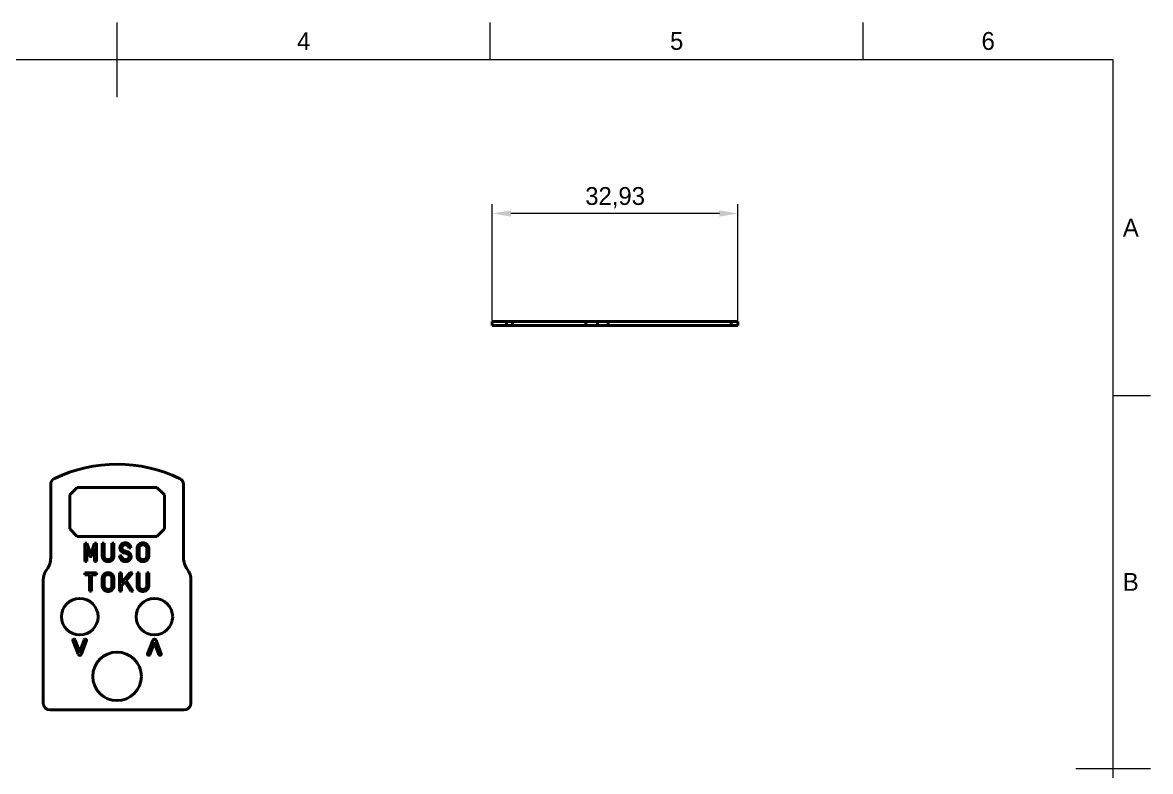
# Model space of a CAD drawing. Header units: millimetres. Extents: x 15 to 292, y 5 to 205.
# Drawn here: x 140.8 to 292, y 104.6 to 205 of the extents above; entities that cross this region are included whole.
import ezdxf

# ---------------------------------------------------------------- set-up
doc = ezdxf.new("R2010")
doc.units = ezdxf.units.MM
for name, color, linetype in [('Annotations', 7, 'Continuous'), ('Border', 7, 'Continuous'), ('Geometries', 7, 'Continuous')]:
    doc.layers.add(name, color=color, linetype=linetype)
doc.styles.add('Shapr0', font='txt', dxfattribs={"height": 2.3925})
doc.styles.add('Shapr7', font='txt', dxfattribs={"height": 2.3925})
doc.dimstyles.new('ISO-25', dxfattribs={"dimtxt": 2.5, "dimasz": 2.5, "dimexe": 1.25, "dimexo": 0.625, "dimtad": 1, "dimtxsty": 'Standard', "dimcen": 2.5, "dimadec": 0, "dimazin": 0, "dimtfac": 1, "dimtmove": 0, "dimatfit": 3, "dimfxl": 1, "dimarcsym": 0})

# ---------------------------------------------------------------- blocks, each defined once
blk = doc.blocks.new('*D3')
at = {"layer": 'Annotations', "color": 0, "linetype": 'Continuous', "lineweight": 15}
for p, q in [((203.78, 165.03), (203.78, 180.65)), ((236.72, 165.03), (236.72, 180.65)), ((234.22, 179.4), (206.28, 179.4))]:
    blk.add_line(p, q, dxfattribs=at)
at = {"layer": 'Annotations', "color": 0}
for points in [[(206.28, 179.82), (206.28, 178.98), (203.78, 179.4)], [(234.22, 178.98), (234.22, 179.82), (236.72, 179.4)]]:
    blk.add_solid(points, dxfattribs=at)
at = {"layer": 'Defpoints', "color": 0}
for p in [(203.78, 179.4), (203.78, 164.4), (236.72, 164.4)]:
    blk.add_point(p, dxfattribs=at)
at = {"layer": 'Annotations', "color": 0, "lineweight": 15, "insert": (220.25, 181.52), "char_height": 2.393, "attachment_point": 5, "style": 'Shapr7'}
blk.add_mtext('32,93', dxfattribs=at)

msp = doc.modelspace()

# ---------------------------------------------------------------- linework, layer by layer
at = {"layer": 'Border', "linetype": 'Continuous', "lineweight": 15}
for p, q in [((153.5, 195), (153.5, 205)), ((203.5, 200), (203.5, 205)), ((253.5, 200), (253.5, 205)), ((287, 200), (20, 200)), ((287, 10), (287, 200)), ((287, 155), (292, 155)), ((282, 105), (292, 105))]:
    msp.add_line(p, q, dxfattribs=at)
at = {"layer": 'Geometries', "linetype": 'Continuous', "lineweight": 40}
for p, q in [((203.784, 164.9), (205.676, 164.9)), ((203.784, 164.9), (203.784, 164.4)), ((205.676, 164.9), (206.488, 164.9)), ((205.676, 164.9), (205.676, 164.4)), ((206.488, 164.9), (216.316, 164.9)), ((206.488, 164.9), (206.488, 164.4)), ((216.316, 164.9), (217.876, 164.9)), ((216.316, 164.9), (216.316, 164.4)), ((217.876, 164.9), (219.316, 164.9)), ((217.876, 164.9), (217.876, 164.4)), ((219.316, 164.9), (235.816, 164.9)), ((219.316, 164.9), (219.316, 164.4)), ((235.816, 164.9), (236.716, 164.9)), ((235.816, 164.9), (235.816, 164.4)), ((236.716, 164.9), (236.716, 164.4)), ((203.784, 164.4), (205.676, 164.4)), ((205.676, 164.4), (206.488, 164.4)), ((206.488, 164.4), (216.316, 164.4)), ((216.316, 164.4), (217.876, 164.4)), ((217.876, 164.4), (219.316, 164.4)), ((219.316, 164.4), (235.816, 164.4)), ((235.816, 164.4), (236.716, 164.4)), ((144.6, 143.062), (144.6, 133.234)), ((148.16, 142.674), (147.16, 141.674)), ((158.84, 142.674), (148.16, 142.674)), ((159.84, 141.674), (158.84, 142.674)), ((162.4, 133.234), (162.4, 143.062)), ((147.16, 141.674), (147.16, 137.094)), ((159.84, 137.094), (159.84, 141.674)), ((147.16, 137.094), (148.16, 136.094)), ((148.16, 136.094), (158.84, 136.094)), ((158.84, 136.094), (159.84, 137.094)), ((149.169, 132.755), (149.169, 135.2)), ((149.169, 135.2), (149.446, 135.2)), ((149.428, 134.575), (149.428, 132.755)), ((149.823, 133.411), (149.428, 134.575)), ((149.446, 135.2), (149.959, 133.712)), ((149.959, 133.712), (150.473, 135.2)), ((150.49, 134.575), (150.095, 133.411)), ((150.473, 135.2), (150.749, 135.2)), ((150.49, 132.755), (150.49, 134.575)), ((150.749, 135.2), (150.749, 132.755)), ((151.504, 133.548), (151.504, 135.2)), ((151.504, 135.2), (151.773, 135.2)), ((151.773, 135.2), (151.773, 133.548)), ((152.814, 135.2), (153.083, 135.2)), ((152.814, 133.548), (152.814, 135.2)), ((153.083, 135.2), (153.083, 133.548)), ((155.341, 134.582), (155.065, 134.582)), ((150.095, 133.411), (149.823, 133.411)), ((153.839, 133.478), (154.115, 133.478)), ((154.705, 133.803), (154.394, 133.89)), ((154.516, 134.152), (154.803, 134.072)), ((156.173, 133.548), (156.173, 134.407)), ((156.442, 134.407), (156.442, 133.548)), ((157.483, 133.548), (157.483, 134.407)), ((157.752, 134.407), (157.752, 133.548)), ((149.428, 132.755), (149.169, 132.755)), ((150.749, 132.755), (150.49, 132.755)), ((143.6, 130.234), (143.6, 113.734)), ((149.169, 131.203), (150.745, 131.203)), ((149.169, 130.938), (149.169, 131.203)), ((149.823, 130.938), (149.169, 130.938)), ((149.823, 128.758), (149.823, 130.938)), ((150.745, 130.938), (150.092, 130.938)), ((150.092, 130.938), (150.092, 128.758)), ((150.745, 131.203), (150.745, 130.938)), ((151.504, 129.551), (151.504, 130.41)), ((151.773, 130.41), (151.773, 129.551)), ((152.814, 129.551), (152.814, 130.41)), ((153.083, 130.41), (153.083, 129.551)), ((153.818, 128.758), (153.818, 131.203)), ((153.818, 131.203), (154.087, 131.203)), ((154.087, 131.203), (154.087, 129.876)), ((154.087, 129.876), (155.215, 131.203)), ((155.558, 131.203), (154.698, 130.197)), ((154.698, 130.197), (155.648, 128.758)), ((155.215, 131.203), (155.558, 131.203)), ((156.173, 131.203), (156.442, 131.203)), ((156.173, 129.551), (156.173, 131.203)), ((156.442, 131.203), (156.442, 129.551)), ((157.483, 129.551), (157.483, 131.203)), ((157.483, 131.203), (157.752, 131.203)), ((157.752, 131.203), (157.752, 129.551)), ((163.4, 113.734), (163.4, 130.234)), ((150.092, 128.758), (149.823, 128.758)), ((154.087, 128.758), (153.818, 128.758)), ((154.52, 129.988), (154.087, 129.477)), ((154.087, 129.477), (154.087, 128.758)), ((155.33, 128.758), (154.52, 129.988)), ((155.648, 128.758), (155.33, 128.758)), ((148.272, 120.298), (147.585, 122.131)), ((147.712, 122.313), (147.769, 122.313)), ((147.896, 122.225), (148.475, 120.682)), ((148.525, 120.682), (149.104, 122.225)), ((149.415, 122.131), (148.728, 120.298)), ((149.231, 122.313), (149.288, 122.313)), ((158.272, 122.169), (157.585, 120.337)), ((157.896, 120.242), (158.475, 121.785)), ((158.525, 121.785), (159.104, 120.242)), ((159.415, 120.337), (158.728, 122.169)), ((157.712, 120.154), (157.769, 120.154)), ((159.231, 120.154), (159.288, 120.154)), ((144.5, 112.834), (162.5, 112.834))]:
    msp.add_line(p, q, dxfattribs=at)
at = {"layer": 'Geometries', "linetype": 'Continuous', "lineweight": 40, "flags": 128}
for points in [[(153.881, 134.585), (153.881, 134.605), (153.882, 134.626), (153.883, 134.646), (153.885, 134.666), (153.887, 134.685), (153.89, 134.705), (153.894, 134.725), (153.898, 134.745), (153.903, 134.764), (153.908, 134.783), (153.914, 134.802), (153.921, 134.821), (153.928, 134.84), (153.936, 134.858), (153.944, 134.876), (153.954, 134.894), (153.964, 134.912), (153.974, 134.93), (153.985, 134.947), (153.997, 134.963), (154.009, 134.979), (154.021, 134.994), (154.034, 135.009), (154.048, 135.023), (154.061, 135.037), (154.076, 135.05), (154.09, 135.063), (154.105, 135.076), (154.121, 135.088), (154.137, 135.099), (154.153, 135.11), (154.17, 135.121), (154.187, 135.131), (154.205, 135.141), (154.222, 135.15), (154.242, 135.16), (154.262, 135.169), (154.282, 135.177), (154.302, 135.185), (154.323, 135.192), (154.344, 135.198), (154.365, 135.204), (154.386, 135.21), (154.407, 135.215), (154.428, 135.219), (154.449, 135.223), (154.471, 135.226), (154.492, 135.229), (154.514, 135.231), (154.536, 135.233), (154.559, 135.234), (154.581, 135.235), (154.604, 135.235)], [(154.394, 133.89), (154.375, 133.896), (154.356, 133.902), (154.337, 133.908), (154.318, 133.915), (154.299, 133.923), (154.281, 133.931), (154.263, 133.939), (154.245, 133.948), (154.227, 133.958), (154.21, 133.968), (154.192, 133.978), (154.175, 133.99), (154.158, 134.001), (154.142, 134.014), (154.126, 134.026), (154.111, 134.039), (154.097, 134.052), (154.083, 134.065), (154.07, 134.078), (154.057, 134.092), (154.044, 134.107), (154.032, 134.122), (154.021, 134.137), (154.009, 134.153), (153.997, 134.17), (153.987, 134.187), (153.976, 134.204), (153.966, 134.223), (153.956, 134.242), (153.947, 134.262), (153.939, 134.281), (153.931, 134.301), (153.923, 134.322), (153.917, 134.342), (153.91, 134.363), (153.905, 134.385), (153.9, 134.406), (153.895, 134.428), (153.891, 134.45), (153.888, 134.472), (153.885, 134.495), (153.883, 134.517), (153.882, 134.54), (153.881, 134.563), (153.881, 134.585)], [(154.604, 134.97), (154.584, 134.969), (154.564, 134.969), (154.544, 134.967), (154.524, 134.965), (154.504, 134.963), (154.485, 134.959), (154.466, 134.955), (154.447, 134.951), (154.433, 134.947), (154.419, 134.943), (154.405, 134.938), (154.391, 134.933), (154.377, 134.927), (154.363, 134.921), (154.349, 134.914), (154.335, 134.906), (154.323, 134.898), (154.31, 134.89), (154.298, 134.882), (154.286, 134.872), (154.274, 134.862), (154.262, 134.852), (154.251, 134.841), (154.241, 134.83), (154.231, 134.818), (154.222, 134.806), (154.213, 134.794), (154.205, 134.781), (154.198, 134.767), (154.191, 134.754), (154.184, 134.739), (154.178, 134.725), (154.173, 134.711), (154.169, 134.698), (154.165, 134.684), (154.162, 134.67), (154.159, 134.655), (154.157, 134.641), (154.155, 134.626), (154.154, 134.611), (154.153, 134.598), (154.153, 134.585)], [(154.153, 134.585), (154.153, 134.569), (154.154, 134.552), (154.155, 134.535), (154.157, 134.519), (154.159, 134.502), (154.162, 134.485), (154.165, 134.469), (154.169, 134.453), (154.173, 134.436), (154.179, 134.42), (154.184, 134.407), (154.189, 134.395), (154.195, 134.382), (154.201, 134.37), (154.208, 134.357), (154.216, 134.344), (154.226, 134.33), (154.236, 134.317), (154.246, 134.305), (154.257, 134.292), (154.269, 134.28), (154.282, 134.269), (154.295, 134.258), (154.308, 134.248), (154.321, 134.238), (154.335, 134.229), (154.349, 134.22), (154.364, 134.212), (154.379, 134.204), (154.394, 134.197), (154.409, 134.19), (154.425, 134.183), (154.441, 134.177), (154.46, 134.17), (154.478, 134.164), (154.497, 134.158), (154.516, 134.152)], [(154.604, 135.235), (154.629, 135.235), (154.654, 135.234), (154.679, 135.233), (154.704, 135.231), (154.726, 135.228), (154.749, 135.225), (154.771, 135.222), (154.794, 135.217), (154.816, 135.213), (154.838, 135.207), (154.857, 135.202), (154.876, 135.196), (154.894, 135.19), (154.913, 135.183), (154.931, 135.176), (154.949, 135.169), (154.967, 135.16), (154.985, 135.151), (155.003, 135.142), (155.021, 135.131), (155.038, 135.12), (155.055, 135.109), (155.071, 135.098), (155.085, 135.086), (155.1, 135.074), (155.114, 135.062), (155.128, 135.049), (155.141, 135.036), (155.155, 135.021), (155.169, 135.005), (155.182, 134.989), (155.195, 134.973), (155.207, 134.956), (155.219, 134.938), (155.231, 134.92), (155.241, 134.901), (155.251, 134.883), (155.261, 134.864), (155.271, 134.842), (155.281, 134.82), (155.289, 134.797), (155.298, 134.774), (155.305, 134.751), (155.312, 134.728), (155.318, 134.704), (155.324, 134.68), (155.329, 134.656), (155.334, 134.631), (155.338, 134.607), (155.341, 134.582)], [(155.065, 134.582), (155.06, 134.601), (155.055, 134.621), (155.049, 134.64), (155.043, 134.659), (155.036, 134.678), (155.029, 134.696), (155.021, 134.715), (155.012, 134.732), (155.005, 134.746), (154.998, 134.758), (154.99, 134.771), (154.982, 134.784), (154.973, 134.797), (154.964, 134.809), (154.954, 134.821), (154.944, 134.833), (154.932, 134.845), (154.92, 134.857), (154.908, 134.868), (154.895, 134.878), (154.882, 134.889), (154.868, 134.898), (154.853, 134.907), (154.839, 134.916), (154.824, 134.923), (154.809, 134.93), (154.794, 134.937), (154.778, 134.942), (154.762, 134.948), (154.746, 134.952), (154.73, 134.956), (154.713, 134.96), (154.695, 134.963), (154.677, 134.965), (154.659, 134.967), (154.64, 134.969), (154.622, 134.969), (154.604, 134.97)], [(156.173, 134.407), (156.173, 134.432), (156.174, 134.457), (156.176, 134.482), (156.177, 134.507), (156.18, 134.534), (156.183, 134.561), (156.187, 134.587), (156.191, 134.607), (156.195, 134.627), (156.199, 134.647), (156.204, 134.667), (156.21, 134.689), (156.217, 134.712), (156.224, 134.734), (156.232, 134.756), (156.24, 134.777), (156.249, 134.799), (156.258, 134.818), (156.267, 134.836), (156.276, 134.855), (156.286, 134.873), (156.297, 134.891), (156.308, 134.908), (156.32, 134.925), (156.332, 134.942), (156.345, 134.96), (156.359, 134.977), (156.373, 134.993), (156.388, 135.009), (156.402, 135.024), (156.417, 135.037), (156.431, 135.051), (156.447, 135.064), (156.462, 135.077), (156.478, 135.089), (156.495, 135.1), (156.512, 135.112), (156.53, 135.123), (156.548, 135.134), (156.567, 135.144), (156.585, 135.153), (156.606, 135.163), (156.628, 135.172), (156.649, 135.181), (156.671, 135.189), (156.693, 135.196), (156.715, 135.203), (156.738, 135.209), (156.761, 135.214), (156.784, 135.219), (156.808, 135.223), (156.833, 135.227), (156.859, 135.23), (156.885, 135.232), (156.911, 135.234), (156.937, 135.235), (156.963, 135.235)], [(156.963, 134.97), (156.943, 134.969), (156.923, 134.968), (156.903, 134.967), (156.883, 134.965), (156.863, 134.962), (156.845, 134.959), (156.828, 134.955), (156.81, 134.95), (156.793, 134.946), (156.776, 134.94), (156.759, 134.934), (156.742, 134.927), (156.725, 134.919), (156.708, 134.911), (156.692, 134.902), (156.677, 134.894), (156.663, 134.884), (156.649, 134.875), (156.635, 134.864), (156.622, 134.853), (156.609, 134.842), (156.596, 134.829), (156.583, 134.817), (156.571, 134.803), (156.56, 134.79), (156.549, 134.775), (156.538, 134.759), (156.527, 134.743), (156.518, 134.726), (156.508, 134.709), (156.5, 134.692), (156.492, 134.674), (156.484, 134.656), (156.478, 134.639), (156.473, 134.622), (156.468, 134.605), (156.463, 134.588), (156.459, 134.57), (156.455, 134.553), (156.452, 134.535), (156.45, 134.517), (156.447, 134.499), (156.445, 134.481), (156.444, 134.456), (156.443, 134.432), (156.442, 134.407)], [(156.963, 135.235), (156.988, 135.235), (157.013, 135.234), (157.038, 135.232), (157.063, 135.23), (157.086, 135.228), (157.109, 135.224), (157.133, 135.221), (157.156, 135.216), (157.178, 135.211), (157.201, 135.205), (157.224, 135.199), (157.246, 135.192), (157.265, 135.185), (157.283, 135.178), (157.302, 135.171), (157.32, 135.163), (157.338, 135.155), (157.355, 135.146), (157.372, 135.137), (157.389, 135.127), (157.405, 135.117), (157.421, 135.107), (157.437, 135.096), (157.453, 135.085), (157.468, 135.073), (157.483, 135.06), (157.499, 135.047), (157.513, 135.033), (157.528, 135.019), (157.541, 135.005), (157.554, 134.991), (157.567, 134.977), (157.579, 134.962), (157.591, 134.946), (157.602, 134.931), (157.613, 134.915), (157.623, 134.899), (157.634, 134.882), (157.644, 134.864), (157.654, 134.847), (157.663, 134.829), (157.673, 134.807), (157.682, 134.785), (157.691, 134.763), (157.699, 134.741), (157.707, 134.718), (157.714, 134.695), (157.72, 134.671), (157.726, 134.648), (157.731, 134.624), (157.736, 134.6), (157.74, 134.576), (157.743, 134.553), (157.746, 134.529), (157.748, 134.504), (157.75, 134.48), (157.751, 134.456), (157.752, 134.432), (157.752, 134.407)], [(157.483, 134.407), (157.483, 134.427), (157.482, 134.447), (157.481, 134.467), (157.48, 134.487), (157.477, 134.507), (157.474, 134.529), (157.47, 134.551), (157.466, 134.573), (157.462, 134.589), (157.458, 134.605), (157.453, 134.621), (157.448, 134.637), (157.442, 134.654), (157.435, 134.67), (157.429, 134.686), (157.421, 134.702), (157.414, 134.716), (157.406, 134.729), (157.398, 134.743), (157.39, 134.756), (157.381, 134.769), (157.371, 134.782), (157.361, 134.795), (157.351, 134.807), (157.34, 134.819), (157.329, 134.83), (157.317, 134.841), (157.306, 134.852), (157.294, 134.862), (157.281, 134.871), (157.268, 134.88), (157.255, 134.889), (157.241, 134.898), (157.227, 134.906), (157.213, 134.913), (157.198, 134.921), (157.181, 134.928), (157.163, 134.935), (157.144, 134.942), (157.126, 134.947), (157.107, 134.953), (157.088, 134.957), (157.069, 134.961), (157.049, 134.964), (157.032, 134.966), (157.015, 134.968), (156.997, 134.969), (156.98, 134.969), (156.963, 134.97)], [(152.294, 132.72), (152.269, 132.72), (152.244, 132.721), (152.219, 132.722), (152.194, 132.725), (152.17, 132.727), (152.147, 132.731), (152.124, 132.734), (152.101, 132.739), (152.078, 132.744), (152.055, 132.75), (152.033, 132.756), (152.01, 132.763), (151.992, 132.77), (151.973, 132.777), (151.955, 132.784), (151.937, 132.792), (151.919, 132.8), (151.902, 132.809), (151.885, 132.818), (151.868, 132.828), (151.852, 132.838), (151.835, 132.848), (151.82, 132.859), (151.804, 132.87), (151.789, 132.882), (151.773, 132.895), (151.758, 132.908), (151.743, 132.922), (151.729, 132.936), (151.715, 132.95), (151.702, 132.964), (151.69, 132.978), (151.677, 132.993), (151.666, 133.008), (151.654, 133.024), (151.643, 133.04), (151.633, 133.056), (151.622, 133.073), (151.612, 133.091), (151.603, 133.108), (151.594, 133.126), (151.584, 133.148), (151.574, 133.17), (151.565, 133.192), (151.557, 133.214), (151.55, 133.237), (151.542, 133.26), (151.536, 133.284), (151.53, 133.307), (151.525, 133.331), (151.521, 133.355), (151.517, 133.379), (151.513, 133.402), (151.51, 133.426), (151.508, 133.45), (151.506, 133.475), (151.505, 133.499), (151.504, 133.523), (151.504, 133.548)], [(151.773, 133.548), (151.773, 133.528), (151.774, 133.508), (151.775, 133.488), (151.777, 133.468), (151.779, 133.448), (151.782, 133.426), (151.786, 133.404), (151.79, 133.382), (151.794, 133.366), (151.799, 133.35), (151.803, 133.334), (151.809, 133.318), (151.815, 133.301), (151.821, 133.285), (151.828, 133.269), (151.835, 133.253), (151.843, 133.239), (151.85, 133.226), (151.858, 133.212), (151.867, 133.199), (151.876, 133.186), (151.885, 133.173), (151.895, 133.16), (151.906, 133.148), (151.916, 133.136), (151.928, 133.125), (151.939, 133.114), (151.951, 133.103), (151.963, 133.093), (151.975, 133.084), (151.988, 133.075), (152.002, 133.066), (152.015, 133.057), (152.029, 133.049), (152.044, 133.041), (152.058, 133.034), (152.076, 133.027), (152.094, 133.02), (152.112, 133.013), (152.13, 133.008), (152.149, 133.002), (152.168, 132.998), (152.188, 132.994), (152.207, 132.991), (152.224, 132.989), (152.242, 132.987), (152.259, 132.986), (152.276, 132.985), (152.294, 132.985)], [(152.294, 132.985), (152.314, 132.986), (152.334, 132.987), (152.354, 132.988), (152.374, 132.99), (152.394, 132.993), (152.411, 132.996), (152.429, 133), (152.446, 133.005), (152.463, 133.009), (152.48, 133.015), (152.498, 133.021), (152.515, 133.028), (152.532, 133.036), (152.548, 133.044), (152.564, 133.053), (152.579, 133.061), (152.594, 133.071), (152.608, 133.08), (152.621, 133.091), (152.635, 133.102), (152.648, 133.113), (152.661, 133.126), (152.673, 133.138), (152.685, 133.152), (152.696, 133.165), (152.708, 133.18), (152.719, 133.196), (152.729, 133.212), (152.739, 133.228), (152.748, 133.246), (152.757, 133.263), (152.765, 133.281), (152.772, 133.299), (152.778, 133.316), (152.784, 133.333), (152.789, 133.35), (152.793, 133.367), (152.797, 133.384), (152.801, 133.402), (152.804, 133.42), (152.807, 133.438), (152.809, 133.456), (152.811, 133.474), (152.813, 133.499), (152.814, 133.523), (152.814, 133.548)], [(153.083, 133.548), (153.083, 133.523), (153.082, 133.498), (153.081, 133.473), (153.079, 133.448), (153.076, 133.421), (153.073, 133.394), (153.069, 133.368), (153.066, 133.348), (153.062, 133.328), (153.057, 133.308), (153.052, 133.288), (153.046, 133.266), (153.04, 133.243), (153.033, 133.221), (153.025, 133.199), (153.016, 133.178), (153.007, 133.156), (152.999, 133.137), (152.99, 133.119), (152.98, 133.1), (152.97, 133.082), (152.96, 133.064), (152.948, 133.047), (152.937, 133.03), (152.925, 133.013), (152.911, 132.995), (152.898, 132.978), (152.883, 132.962), (152.869, 132.946), (152.854, 132.931), (152.84, 132.918), (152.825, 132.904), (152.81, 132.891), (152.794, 132.878), (152.778, 132.866), (152.762, 132.855), (152.745, 132.843), (152.727, 132.832), (152.709, 132.821), (152.69, 132.811), (152.671, 132.802), (152.65, 132.792), (152.629, 132.783), (152.607, 132.774), (152.586, 132.766), (152.564, 132.759), (152.541, 132.752), (152.518, 132.746), (152.495, 132.741), (152.472, 132.736), (152.449, 132.732), (152.423, 132.728), (152.397, 132.725), (152.371, 132.723), (152.346, 132.721), (152.32, 132.72), (152.294, 132.72)], [(154.632, 132.72), (154.607, 132.72), (154.582, 132.721), (154.557, 132.723), (154.532, 132.725), (154.509, 132.728), (154.486, 132.731), (154.463, 132.735), (154.44, 132.739), (154.417, 132.744), (154.395, 132.75), (154.374, 132.756), (154.354, 132.762), (154.333, 132.769), (154.313, 132.777), (154.294, 132.785), (154.274, 132.794), (154.256, 132.802), (154.238, 132.811), (154.221, 132.821), (154.203, 132.831), (154.186, 132.842), (154.17, 132.853), (154.154, 132.864), (154.138, 132.875), (154.123, 132.887), (154.108, 132.9), (154.094, 132.912), (154.079, 132.926), (154.065, 132.939), (154.052, 132.953), (154.038, 132.968), (154.025, 132.984), (154.012, 133), (154, 133.016), (153.986, 133.035), (153.973, 133.054), (153.96, 133.074), (153.949, 133.095), (153.937, 133.115), (153.927, 133.137), (153.916, 133.159), (153.907, 133.181), (153.898, 133.203), (153.89, 133.226), (153.882, 133.25), (153.874, 133.274), (153.867, 133.299), (153.861, 133.324), (153.856, 133.349), (153.851, 133.375), (153.847, 133.4), (153.844, 133.426), (153.841, 133.452), (153.839, 133.478)], [(154.115, 133.478), (154.118, 133.458), (154.121, 133.438), (154.125, 133.419), (154.129, 133.399), (154.134, 133.38), (154.141, 133.358), (154.148, 133.337), (154.155, 133.316), (154.162, 133.301), (154.168, 133.285), (154.175, 133.27), (154.183, 133.255), (154.191, 133.24), (154.2, 133.225), (154.209, 133.21), (154.219, 133.195), (154.229, 133.182), (154.239, 133.169), (154.249, 133.157), (154.26, 133.145), (154.271, 133.133), (154.283, 133.121), (154.295, 133.109), (154.308, 133.098), (154.321, 133.088), (154.335, 133.078), (154.348, 133.069), (154.362, 133.06), (154.376, 133.051), (154.39, 133.043), (154.404, 133.036), (154.42, 133.029), (154.435, 133.022), (154.451, 133.016), (154.467, 133.011), (154.483, 133.006), (154.501, 133.001), (154.519, 132.997), (154.537, 132.993), (154.556, 132.99), (154.575, 132.988), (154.594, 132.987), (154.613, 132.986), (154.632, 132.985)], [(154.632, 132.985), (154.652, 132.985), (154.672, 132.986), (154.692, 132.987), (154.712, 132.989), (154.732, 132.991), (154.748, 132.994), (154.765, 132.996), (154.781, 133), (154.797, 133.003), (154.814, 133.007), (154.83, 133.012), (154.846, 133.017), (154.861, 133.023), (154.878, 133.029), (154.894, 133.036), (154.91, 133.044), (154.925, 133.053), (154.938, 133.06), (154.95, 133.068), (154.961, 133.076), (154.972, 133.085), (154.983, 133.094), (154.994, 133.104), (155.005, 133.114), (155.014, 133.125), (155.024, 133.136), (155.032, 133.147), (155.04, 133.158), (155.048, 133.17), (155.055, 133.183), (155.062, 133.196), (155.068, 133.21), (155.074, 133.223), (155.079, 133.236), (155.083, 133.249), (155.086, 133.262), (155.09, 133.275), (155.092, 133.289), (155.095, 133.302), (155.097, 133.316), (155.098, 133.33), (155.099, 133.344), (155.1, 133.359), (155.1, 133.373)], [(155.372, 133.373), (155.372, 133.353), (155.372, 133.333), (155.37, 133.313), (155.369, 133.293), (155.367, 133.273), (155.364, 133.253), (155.361, 133.233), (155.357, 133.214), (155.353, 133.194), (155.348, 133.175), (155.342, 133.155), (155.336, 133.135), (155.329, 133.116), (155.322, 133.097), (155.314, 133.078), (155.306, 133.061), (155.298, 133.045), (155.289, 133.029), (155.279, 133.013), (155.269, 132.998), (155.259, 132.982), (155.247, 132.967), (155.236, 132.952), (155.223, 132.938), (155.21, 132.924), (155.198, 132.911), (155.184, 132.899), (155.171, 132.886), (155.156, 132.875), (155.142, 132.863), (155.127, 132.852), (155.111, 132.842), (155.095, 132.832), (155.079, 132.822), (155.062, 132.813), (155.044, 132.804), (155.025, 132.795), (155.006, 132.786), (154.987, 132.779), (154.968, 132.772), (154.948, 132.765), (154.929, 132.759), (154.91, 132.754), (154.891, 132.749), (154.872, 132.744), (154.846, 132.739), (154.82, 132.734), (154.794, 132.73), (154.767, 132.727), (154.74, 132.724), (154.713, 132.722), (154.686, 132.721), (154.659, 132.72), (154.632, 132.72)], [(155.1, 133.373), (155.1, 133.39), (155.099, 133.407), (155.098, 133.423), (155.096, 133.44), (155.093, 133.457), (155.09, 133.473), (155.087, 133.489), (155.082, 133.505), (155.077, 133.521), (155.073, 133.533), (155.068, 133.545), (155.063, 133.557), (155.057, 133.568), (155.05, 133.582), (155.042, 133.595), (155.034, 133.607), (155.024, 133.62), (155.015, 133.632), (155.004, 133.644), (154.993, 133.655), (154.982, 133.666), (154.97, 133.676), (154.957, 133.686), (154.944, 133.696), (154.931, 133.705), (154.918, 133.714), (154.904, 133.722), (154.89, 133.731), (154.875, 133.738), (154.861, 133.746), (154.846, 133.753), (154.829, 133.76), (154.812, 133.767), (154.794, 133.774), (154.777, 133.78), (154.753, 133.788), (154.729, 133.796), (154.705, 133.803)], [(154.803, 134.072), (154.827, 134.065), (154.851, 134.057), (154.875, 134.049), (154.898, 134.041), (154.921, 134.032), (154.945, 134.022), (154.967, 134.012), (154.99, 134.001), (155.008, 133.992), (155.026, 133.983), (155.043, 133.973), (155.06, 133.963), (155.077, 133.952), (155.094, 133.941), (155.11, 133.929), (155.126, 133.917), (155.142, 133.904), (155.157, 133.891), (155.172, 133.878), (155.187, 133.864), (155.201, 133.85), (155.214, 133.835), (155.227, 133.82), (155.239, 133.804), (155.251, 133.788), (155.263, 133.772), (155.273, 133.756), (155.283, 133.739), (155.293, 133.721), (155.302, 133.704), (155.311, 133.686), (155.318, 133.668), (155.326, 133.65), (155.332, 133.631), (155.339, 133.612), (155.344, 133.593), (155.349, 133.574), (155.354, 133.555), (155.358, 133.533), (155.362, 133.51), (155.365, 133.488), (155.368, 133.465), (155.37, 133.442), (155.371, 133.419), (155.372, 133.396), (155.372, 133.373)], [(156.963, 132.72), (156.938, 132.72), (156.913, 132.721), (156.888, 132.722), (156.863, 132.725), (156.839, 132.727), (156.816, 132.731), (156.793, 132.734), (156.77, 132.739), (156.747, 132.744), (156.724, 132.75), (156.702, 132.756), (156.679, 132.763), (156.661, 132.77), (156.642, 132.777), (156.624, 132.784), (156.606, 132.792), (156.588, 132.8), (156.571, 132.809), (156.554, 132.818), (156.537, 132.828), (156.521, 132.838), (156.504, 132.848), (156.489, 132.859), (156.473, 132.87), (156.458, 132.882), (156.442, 132.895), (156.427, 132.908), (156.412, 132.922), (156.398, 132.936), (156.384, 132.95), (156.371, 132.964), (156.359, 132.978), (156.347, 132.993), (156.335, 133.008), (156.324, 133.024), (156.313, 133.04), (156.302, 133.056), (156.292, 133.073), (156.282, 133.091), (156.272, 133.108), (156.263, 133.126), (156.253, 133.148), (156.243, 133.17), (156.234, 133.192), (156.226, 133.214), (156.219, 133.237), (156.212, 133.26), (156.205, 133.284), (156.199, 133.307), (156.194, 133.331), (156.19, 133.355), (156.186, 133.379), (156.182, 133.402), (156.179, 133.426), (156.177, 133.45), (156.175, 133.475), (156.174, 133.499), (156.173, 133.523), (156.173, 133.548)], [(156.442, 133.548), (156.442, 133.528), (156.443, 133.508), (156.444, 133.488), (156.446, 133.468), (156.448, 133.448), (156.451, 133.426), (156.455, 133.404), (156.46, 133.382), (156.463, 133.366), (156.468, 133.35), (156.473, 133.334), (156.478, 133.318), (156.484, 133.301), (156.49, 133.285), (156.497, 133.269), (156.505, 133.253), (156.512, 133.239), (156.519, 133.226), (156.527, 133.212), (156.536, 133.199), (156.545, 133.186), (156.554, 133.173), (156.564, 133.16), (156.575, 133.148), (156.586, 133.136), (156.597, 133.125), (156.608, 133.114), (156.62, 133.103), (156.632, 133.093), (156.644, 133.084), (156.657, 133.075), (156.671, 133.066), (156.684, 133.057), (156.699, 133.049), (156.713, 133.041), (156.727, 133.034), (156.745, 133.027), (156.763, 133.02), (156.781, 133.013), (156.799, 133.008), (156.818, 133.002), (156.838, 132.998), (156.857, 132.994), (156.876, 132.991), (156.894, 132.989), (156.911, 132.987), (156.928, 132.986), (156.945, 132.985), (156.963, 132.985)], [(157.752, 133.548), (157.752, 133.523), (157.751, 133.498), (157.75, 133.473), (157.748, 133.448), (157.746, 133.421), (157.742, 133.394), (157.738, 133.368), (157.735, 133.348), (157.731, 133.328), (157.726, 133.308), (157.722, 133.288), (157.716, 133.266), (157.709, 133.243), (157.702, 133.221), (157.694, 133.199), (157.686, 133.178), (157.677, 133.156), (157.668, 133.137), (157.659, 133.119), (157.649, 133.1), (157.639, 133.082), (157.629, 133.064), (157.618, 133.047), (157.606, 133.03), (157.594, 133.013), (157.581, 132.995), (157.567, 132.978), (157.552, 132.962), (157.538, 132.946), (157.524, 132.931), (157.509, 132.918), (157.494, 132.904), (157.479, 132.891), (157.463, 132.878), (157.447, 132.866), (157.431, 132.855), (157.414, 132.843), (157.396, 132.832), (157.378, 132.821), (157.359, 132.811), (157.34, 132.802), (157.319, 132.792), (157.298, 132.783), (157.276, 132.774), (157.255, 132.766), (157.233, 132.759), (157.21, 132.752), (157.187, 132.746), (157.164, 132.741), (157.141, 132.736), (157.118, 132.732), (157.092, 132.728), (157.066, 132.725), (157.041, 132.723), (157.015, 132.721), (156.989, 132.72), (156.963, 132.72)], [(156.963, 132.985), (156.983, 132.986), (157.003, 132.987), (157.023, 132.988), (157.043, 132.99), (157.063, 132.993), (157.08, 132.996), (157.098, 133), (157.115, 133.005), (157.132, 133.009), (157.149, 133.015), (157.167, 133.021), (157.184, 133.028), (157.201, 133.036), (157.217, 133.044), (157.234, 133.053), (157.248, 133.061), (157.263, 133.071), (157.277, 133.08), (157.29, 133.091), (157.304, 133.102), (157.317, 133.113), (157.33, 133.126), (157.342, 133.138), (157.354, 133.152), (157.365, 133.165), (157.377, 133.18), (157.388, 133.196), (157.398, 133.212), (157.408, 133.228), (157.417, 133.246), (157.426, 133.263), (157.434, 133.281), (157.441, 133.299), (157.447, 133.316), (157.453, 133.333), (157.458, 133.35), (157.462, 133.367), (157.467, 133.384), (157.47, 133.402), (157.473, 133.42), (157.476, 133.438), (157.478, 133.456), (157.48, 133.474), (157.482, 133.499), (157.483, 133.523), (157.483, 133.548)], [(151.504, 130.41), (151.504, 130.435), (151.505, 130.46), (151.506, 130.485), (151.508, 130.51), (151.511, 130.537), (151.514, 130.564), (151.518, 130.59), (151.522, 130.61), (151.526, 130.63), (151.53, 130.65), (151.535, 130.67), (151.541, 130.692), (151.548, 130.715), (151.555, 130.737), (151.562, 130.759), (151.571, 130.78), (151.58, 130.802), (151.588, 130.821), (151.598, 130.839), (151.607, 130.858), (151.617, 130.876), (151.628, 130.894), (151.639, 130.911), (151.651, 130.929), (151.663, 130.945), (151.676, 130.963), (151.69, 130.98), (151.704, 130.996), (151.719, 131.012), (151.733, 131.027), (151.747, 131.041), (151.762, 131.054), (151.778, 131.067), (151.793, 131.08), (151.809, 131.092), (151.826, 131.103), (151.842, 131.115), (151.86, 131.126), (151.879, 131.137), (151.897, 131.147), (151.916, 131.156), (151.937, 131.166), (151.958, 131.175), (151.98, 131.184), (152.002, 131.192), (152.024, 131.199), (152.046, 131.206), (152.069, 131.212), (152.092, 131.217), (152.115, 131.222), (152.139, 131.226), (152.164, 131.23), (152.19, 131.233), (152.216, 131.235), (152.242, 131.237), (152.268, 131.238), (152.294, 131.238)], [(152.294, 130.973), (152.274, 130.973), (152.254, 130.972), (152.233, 130.97), (152.214, 130.968), (152.194, 130.965), (152.176, 130.962), (152.159, 130.958), (152.141, 130.954), (152.124, 130.949), (152.107, 130.943), (152.09, 130.937), (152.073, 130.93), (152.056, 130.922), (152.039, 130.914), (152.023, 130.905), (152.008, 130.897), (151.994, 130.887), (151.98, 130.878), (151.966, 130.867), (151.953, 130.856), (151.939, 130.845), (151.927, 130.832), (151.914, 130.82), (151.902, 130.806), (151.891, 130.793), (151.879, 130.778), (151.868, 130.762), (151.858, 130.746), (151.848, 130.73), (151.839, 130.712), (151.831, 130.695), (151.823, 130.677), (151.815, 130.659), (151.809, 130.642), (151.804, 130.625), (151.799, 130.608), (151.794, 130.591), (151.79, 130.574), (151.786, 130.556), (151.783, 130.538), (151.78, 130.52), (151.778, 130.502), (151.776, 130.484), (151.774, 130.459), (151.773, 130.435), (151.773, 130.41)], [(152.294, 131.238), (152.319, 131.238), (152.344, 131.237), (152.369, 131.236), (152.394, 131.233), (152.417, 131.231), (152.44, 131.227), (152.463, 131.224), (152.486, 131.219), (152.509, 131.214), (152.532, 131.208), (152.555, 131.202), (152.577, 131.195), (152.596, 131.188), (152.614, 131.181), (152.633, 131.174), (152.651, 131.166), (152.669, 131.158), (152.686, 131.149), (152.703, 131.14), (152.719, 131.13), (152.736, 131.12), (152.752, 131.11), (152.768, 131.099), (152.783, 131.088), (152.799, 131.076), (152.814, 131.063), (152.829, 131.05), (152.844, 131.036), (152.859, 131.022), (152.872, 131.008), (152.885, 130.994), (152.898, 130.98), (152.91, 130.965), (152.922, 130.95), (152.933, 130.934), (152.944, 130.918), (152.954, 130.902), (152.965, 130.885), (152.975, 130.867), (152.985, 130.85), (152.994, 130.832), (153.004, 130.81), (153.013, 130.788), (153.022, 130.766), (153.03, 130.744), (153.038, 130.721), (153.045, 130.698), (153.051, 130.675), (153.057, 130.651), (153.062, 130.627), (153.067, 130.603), (153.071, 130.58), (153.074, 130.556), (153.077, 130.532), (153.079, 130.508), (153.081, 130.483), (153.082, 130.459), (153.083, 130.435), (153.083, 130.41)], [(152.814, 130.41), (152.814, 130.43), (152.813, 130.45), (152.812, 130.47), (152.81, 130.49), (152.808, 130.51), (152.805, 130.532), (152.801, 130.554), (152.797, 130.576), (152.793, 130.592), (152.789, 130.608), (152.784, 130.624), (152.779, 130.64), (152.773, 130.657), (152.766, 130.673), (152.759, 130.689), (152.752, 130.705), (152.745, 130.719), (152.737, 130.733), (152.729, 130.746), (152.721, 130.759), (152.712, 130.772), (152.702, 130.785), (152.692, 130.798), (152.682, 130.81), (152.671, 130.822), (152.66, 130.834), (152.648, 130.844), (152.636, 130.855), (152.624, 130.865), (152.612, 130.874), (152.599, 130.884), (152.586, 130.893), (152.572, 130.901), (152.558, 130.909), (152.544, 130.917), (152.529, 130.924), (152.511, 130.931), (152.494, 130.938), (152.475, 130.945), (152.457, 130.951), (152.438, 130.956), (152.419, 130.96), (152.4, 130.964), (152.38, 130.967), (152.363, 130.969), (152.346, 130.971), (152.328, 130.972), (152.311, 130.973), (152.294, 130.973)], [(152.294, 128.723), (152.269, 128.723), (152.244, 128.724), (152.219, 128.726), (152.194, 128.728), (152.17, 128.73), (152.147, 128.734), (152.124, 128.738), (152.101, 128.742), (152.078, 128.747), (152.055, 128.753), (152.033, 128.759), (152.01, 128.766), (151.992, 128.773), (151.973, 128.78), (151.955, 128.787), (151.937, 128.795), (151.919, 128.804), (151.902, 128.812), (151.885, 128.821), (151.868, 128.831), (151.852, 128.841), (151.835, 128.851), (151.82, 128.862), (151.804, 128.873), (151.789, 128.885), (151.773, 128.898), (151.758, 128.911), (151.743, 128.925), (151.729, 128.939), (151.715, 128.953), (151.702, 128.967), (151.69, 128.981), (151.677, 128.996), (151.666, 129.012), (151.654, 129.027), (151.643, 129.043), (151.633, 129.059), (151.622, 129.076), (151.612, 129.094), (151.603, 129.112), (151.594, 129.13), (151.584, 129.151), (151.574, 129.173), (151.565, 129.195), (151.557, 129.217), (151.55, 129.24), (151.542, 129.263), (151.536, 129.287), (151.53, 129.31), (151.525, 129.334), (151.521, 129.358), (151.517, 129.382), (151.513, 129.406), (151.51, 129.43), (151.508, 129.454), (151.506, 129.478), (151.505, 129.502), (151.504, 129.527), (151.504, 129.551)], [(151.773, 129.551), (151.773, 129.531), (151.774, 129.511), (151.775, 129.491), (151.777, 129.471), (151.779, 129.451), (151.782, 129.429), (151.786, 129.407), (151.79, 129.385), (151.794, 129.369), (151.799, 129.353), (151.803, 129.337), (151.809, 129.321), (151.815, 129.304), (151.821, 129.288), (151.828, 129.272), (151.835, 129.256), (151.843, 129.242), (151.85, 129.229), (151.858, 129.215), (151.867, 129.202), (151.876, 129.189), (151.885, 129.176), (151.895, 129.163), (151.906, 129.151), (151.916, 129.139), (151.928, 129.128), (151.939, 129.117), (151.951, 129.106), (151.963, 129.096), (151.975, 129.087), (151.988, 129.078), (152.002, 129.069), (152.015, 129.06), (152.029, 129.052), (152.044, 129.045), (152.058, 129.038), (152.076, 129.03), (152.094, 129.023), (152.112, 129.016), (152.13, 129.011), (152.149, 129.006), (152.168, 129.001), (152.188, 128.997), (152.207, 128.994), (152.224, 128.992), (152.242, 128.99), (152.259, 128.989), (152.276, 128.989), (152.294, 128.988)], [(153.083, 129.551), (153.083, 129.526), (153.082, 129.501), (153.081, 129.476), (153.079, 129.451), (153.076, 129.424), (153.073, 129.397), (153.069, 129.371), (153.066, 129.351), (153.062, 129.331), (153.057, 129.311), (153.052, 129.291), (153.046, 129.269), (153.04, 129.246), (153.033, 129.224), (153.025, 129.202), (153.016, 129.181), (153.007, 129.159), (152.999, 129.14), (152.99, 129.122), (152.98, 129.103), (152.97, 129.085), (152.96, 129.067), (152.948, 129.05), (152.937, 129.033), (152.925, 129.016), (152.911, 128.998), (152.898, 128.981), (152.883, 128.965), (152.869, 128.949), (152.854, 128.935), (152.84, 128.921), (152.825, 128.907), (152.81, 128.894), (152.794, 128.882), (152.778, 128.869), (152.762, 128.858), (152.745, 128.847), (152.727, 128.835), (152.709, 128.825), (152.69, 128.814), (152.671, 128.805), (152.65, 128.795), (152.629, 128.786), (152.607, 128.777), (152.586, 128.769), (152.564, 128.762), (152.541, 128.755), (152.518, 128.749), (152.495, 128.744), (152.472, 128.739), (152.449, 128.735), (152.423, 128.731), (152.397, 128.728), (152.371, 128.726), (152.346, 128.724), (152.32, 128.723), (152.294, 128.723)], [(152.294, 128.988), (152.314, 128.989), (152.334, 128.99), (152.354, 128.991), (152.374, 128.993), (152.394, 128.996), (152.411, 129), (152.429, 129.003), (152.446, 129.008), (152.463, 129.013), (152.48, 129.018), (152.498, 129.024), (152.515, 129.031), (152.532, 129.039), (152.548, 129.047), (152.564, 129.056), (152.579, 129.064), (152.594, 129.074), (152.608, 129.084), (152.621, 129.094), (152.635, 129.105), (152.648, 129.116), (152.661, 129.129), (152.673, 129.142), (152.685, 129.155), (152.696, 129.168), (152.708, 129.184), (152.719, 129.199), (152.729, 129.215), (152.739, 129.232), (152.748, 129.249), (152.757, 129.266), (152.765, 129.284), (152.772, 129.302), (152.778, 129.319), (152.784, 129.336), (152.789, 129.353), (152.793, 129.37), (152.797, 129.388), (152.801, 129.405), (152.804, 129.423), (152.807, 129.441), (152.809, 129.459), (152.811, 129.477), (152.813, 129.502), (152.814, 129.526), (152.814, 129.551)], [(156.963, 128.723), (156.938, 128.723), (156.913, 128.724), (156.888, 128.726), (156.863, 128.728), (156.839, 128.73), (156.816, 128.734), (156.793, 128.738), (156.77, 128.742), (156.747, 128.747), (156.724, 128.753), (156.702, 128.759), (156.679, 128.766), (156.661, 128.773), (156.642, 128.78), (156.624, 128.787), (156.606, 128.795), (156.588, 128.804), (156.571, 128.812), (156.554, 128.821), (156.537, 128.831), (156.521, 128.841), (156.504, 128.851), (156.489, 128.862), (156.473, 128.873), (156.458, 128.885), (156.442, 128.898), (156.427, 128.911), (156.412, 128.925), (156.398, 128.939), (156.384, 128.953), (156.371, 128.967), (156.359, 128.981), (156.347, 128.996), (156.335, 129.012), (156.324, 129.027), (156.313, 129.043), (156.302, 129.059), (156.292, 129.076), (156.282, 129.094), (156.272, 129.112), (156.263, 129.13), (156.253, 129.151), (156.243, 129.173), (156.234, 129.195), (156.226, 129.217), (156.219, 129.24), (156.212, 129.263), (156.205, 129.287), (156.199, 129.31), (156.194, 129.334), (156.19, 129.358), (156.186, 129.382), (156.182, 129.406), (156.179, 129.43), (156.177, 129.454), (156.175, 129.478), (156.174, 129.502), (156.173, 129.527), (156.173, 129.551)], [(156.442, 129.551), (156.442, 129.531), (156.443, 129.511), (156.444, 129.491), (156.446, 129.471), (156.448, 129.451), (156.451, 129.429), (156.455, 129.407), (156.46, 129.385), (156.463, 129.369), (156.468, 129.353), (156.473, 129.337), (156.478, 129.321), (156.484, 129.304), (156.49, 129.288), (156.497, 129.272), (156.505, 129.256), (156.512, 129.242), (156.519, 129.229), (156.527, 129.215), (156.536, 129.202), (156.545, 129.189), (156.554, 129.176), (156.564, 129.163), (156.575, 129.151), (156.586, 129.139), (156.597, 129.128), (156.608, 129.117), (156.62, 129.106), (156.632, 129.096), (156.644, 129.087), (156.657, 129.078), (156.671, 129.069), (156.684, 129.06), (156.699, 129.052), (156.713, 129.045), (156.727, 129.038), (156.745, 129.03), (156.763, 129.023), (156.781, 129.016), (156.799, 129.011), (156.818, 129.006), (156.838, 129.001), (156.857, 128.997), (156.876, 128.994), (156.894, 128.992), (156.911, 128.99), (156.928, 128.989), (156.945, 128.989), (156.963, 128.988)], [(157.752, 129.551), (157.752, 129.526), (157.751, 129.501), (157.75, 129.476), (157.748, 129.451), (157.746, 129.424), (157.742, 129.397), (157.738, 129.371), (157.735, 129.351), (157.731, 129.331), (157.726, 129.311), (157.722, 129.291), (157.716, 129.269), (157.709, 129.246), (157.702, 129.224), (157.694, 129.202), (157.686, 129.181), (157.677, 129.159), (157.668, 129.14), (157.659, 129.122), (157.649, 129.103), (157.639, 129.085), (157.629, 129.067), (157.618, 129.05), (157.606, 129.033), (157.594, 129.016), (157.581, 128.998), (157.567, 128.981), (157.552, 128.965), (157.538, 128.949), (157.524, 128.935), (157.509, 128.921), (157.494, 128.907), (157.479, 128.894), (157.463, 128.882), (157.447, 128.869), (157.431, 128.858), (157.414, 128.847), (157.396, 128.835), (157.378, 128.825), (157.359, 128.814), (157.34, 128.805), (157.319, 128.795), (157.298, 128.786), (157.276, 128.777), (157.255, 128.769), (157.233, 128.762), (157.21, 128.755), (157.187, 128.749), (157.164, 128.744), (157.141, 128.739), (157.118, 128.735), (157.092, 128.731), (157.066, 128.728), (157.041, 128.726), (157.015, 128.724), (156.989, 128.723), (156.963, 128.723)], [(156.963, 128.988), (156.983, 128.989), (157.003, 128.99), (157.023, 128.991), (157.043, 128.993), (157.063, 128.996), (157.08, 129), (157.098, 129.003), (157.115, 129.008), (157.132, 129.013), (157.149, 129.018), (157.167, 129.024), (157.184, 129.031), (157.201, 129.039), (157.217, 129.047), (157.234, 129.056), (157.248, 129.064), (157.263, 129.074), (157.277, 129.084), (157.29, 129.094), (157.304, 129.105), (157.317, 129.116), (157.33, 129.129), (157.342, 129.142), (157.354, 129.155), (157.365, 129.168), (157.377, 129.184), (157.388, 129.199), (157.398, 129.215), (157.408, 129.232), (157.417, 129.249), (157.426, 129.266), (157.434, 129.284), (157.441, 129.302), (157.447, 129.319), (157.453, 129.336), (157.458, 129.353), (157.462, 129.37), (157.467, 129.388), (157.47, 129.405), (157.473, 129.423), (157.476, 129.441), (157.478, 129.459), (157.48, 129.477), (157.482, 129.502), (157.483, 129.526), (157.483, 129.551)], [(158.475, 121.785), (158.475, 121.786), (158.481, 121.795), (158.49, 121.801), (158.5, 121.803), (158.51, 121.801), (158.519, 121.795), (158.525, 121.786), (158.525, 121.785)], [(148.475, 120.682), (148.475, 120.681), (148.481, 120.672), (148.49, 120.667), (148.5, 120.664), (148.51, 120.667), (148.519, 120.672), (148.525, 120.681), (148.525, 120.682)]]:
    msp.add_lwpolyline(points, dxfattribs=at)
at = {"layer": 'Geometries', "linetype": 'Continuous', "lineweight": 40}
for centre, radius in [((148.5, 125.334), 2.45), ((158.5, 125.334), 2.45), ((153.5, 117.334), 3.25)]:
    msp.add_circle(centre, radius, dxfattribs=at)
for centre, radius, start, end in [((153.5, 126.234), 19.533, 64.5736, 115.4264), ((145.5, 143.062), 0.9, 115.4264, 180), ((161.5, 143.062), 0.9, 0, 64.5736), ((142, 133.234), 2.6, 323.1301, 0), ((165, 133.234), 2.6, 180, 216.8699), ((146, 130.234), 2.4, 143.1301, 180), ((161, 130.234), 2.4, 0, 36.8699), ((147.712, 122.178), 0.135, 90, 200.55605), ((147.769, 122.178), 0.135, 20.55605, 90), ((149.231, 122.178), 0.135, 90, 159.44395), ((149.288, 122.178), 0.135, 339.44395, 90), ((158.5, 122.084), 0.243, 20.55605, 159.44395), ((148.5, 120.384), 0.243, 200.55605, 339.44395), ((157.712, 120.289), 0.135, 159.44395, 270), ((157.769, 120.289), 0.135, 270, 339.44395), ((159.231, 120.289), 0.135, 200.55605, 270), ((159.288, 120.289), 0.135, 270, 20.55605), ((144.5, 113.734), 0.9, 180, 270), ((162.5, 113.734), 0.9, 270, 0)]:
    msp.add_arc(centre, radius, start, end, dxfattribs=at)

# ---------------------------------------------------------------- texts
at = {"layer": 'Border', "linetype": 'Continuous', "lineweight": 15, "char_height": 2.393, "width": 2.3925, "style": 'Shapr0'}
for s, insert, attachment_point in [('4', (178.5, 201.304), 8), ('5', (228.5, 201.304), 8), ('6', (270.25, 201.304), 8), ('A', (288.304, 177.5), 4), ('B', (288.304, 130), 4)]:
    msp.add_mtext(s, dxfattribs=dict(at, insert=insert, attachment_point=attachment_point))

# ---------------------------------------------------------------- dimensions: what is measured, and where the dimension line sits
at = {"layer": 'Annotations', "linetype": 'Continuous', "lineweight": 15}
dim = msp.add_linear_dim(base=(203.784, 179.4), p1=(236.716, 164.4), p2=(203.784, 164.4), dimstyle='ISO-25', override={"dimscale": 1, "dimgap": 0.7, "dimdec": 2, "dimlfac": 1, "dimzin": 8, "dimdsep": 44, "dimtxsty": 'Shapr7', "dimse1": 0, "dimse2": 0, "dimfrac": 2, "dimlwd": 15, "dimlwe": 15}, dxfattribs=at)
dim.commit()
dim.dimension.update_dxf_attribs({"geometry": '*D3', "text_midpoint": (220.25, 179.4), "dimtype": 160})

doc.saveas('drawing.dxf')
